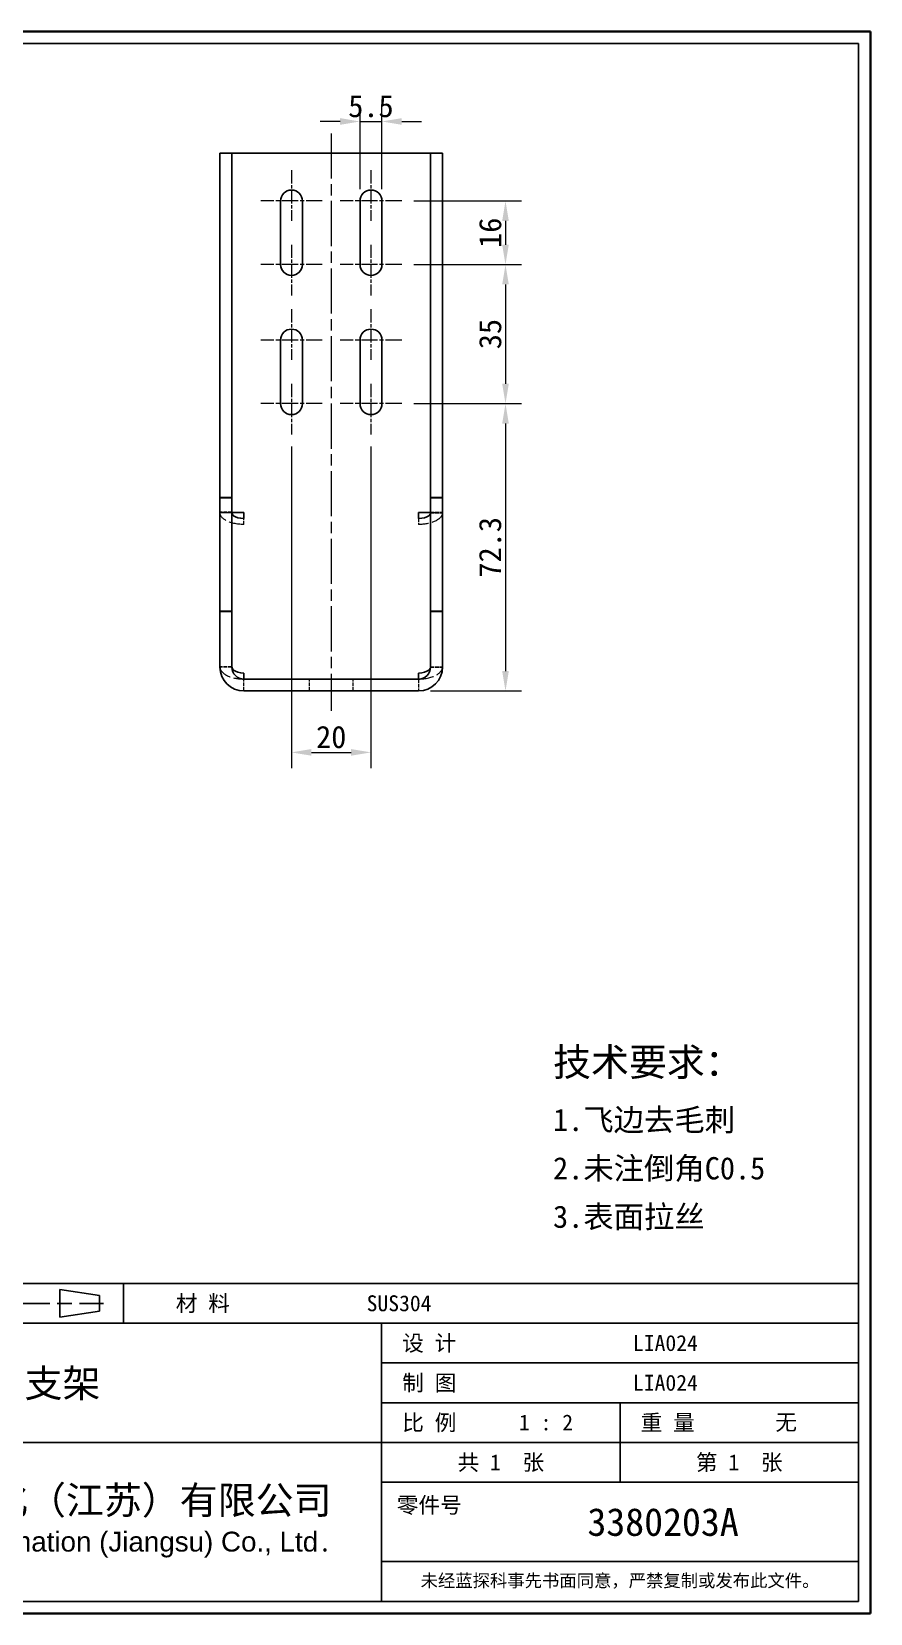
# Model space of a CAD drawing. Header units: millimetres. Extents: x 12 to 583, y 11 to 409.
# Drawn here: x 371.9 to 583, y 11 to 409 of the extents above; entities that cross this region are included whole.
import ezdxf
from ezdxf.enums import TextEntityAlignment as Align

# ---------------------------------------------------------------- set-up
doc = ezdxf.new("R2010")
doc.units = ezdxf.units.MM
doc.header["$LTSCALE"] = 2
doc.linetypes.add('CHAIN', pattern=[0.3543, 0.2362, -0.0295, 0.0591, -0.0295])
doc.linetypes.add('DASHED', pattern=[0.2067, 0.1654, -0.0413])
for name, color, linetype, lineweight in [('1', 7, 'Continuous', 18), ('可见 (ISO)', 7, 'Continuous', 25), ('图框 (ISO)', 7, 'Continuous', 35), ('标题 (ISO)', 7, 'Continuous', 25)]:
    doc.layers.add(name, color=color, linetype=linetype, lineweight=lineweight)
for name, color, linetype, lineweight, true_color in [('中心标记 (ISO)', 1, 'CHAIN', 18, 0xff0000), ('中心线 (ISO)', 1, 'CHAIN', 18, 0xff0000), ('尺寸 (ISO)', 7, 'Continuous', 18, 0x008000), ('符号 (ISO)', 7, 'Continuous', 18, 0x008000), ('隐藏 (ISO)', 5, 'DASHED', 18, 0x0000ff)]:
    doc.layers.add(name, color=color, linetype=linetype, lineweight=lineweight, true_color=true_color)
doc.styles.add('文本样式164', font='SimSun.ttf')
doc.styles.add('文本样式165', font='SimSun.ttf')
doc.styles.add('文本样式74', font='SimSun.ttf')
doc.styles.add('最新国标', font='simfang.ttf')
doc.styles.add('注释文本 (ISO)', font='simfang.ttf')
doc.dimstyles.new('默认 (GB)', dxfattribs={"dimscale": 2, "dimtxt": 2.8, "dimasz": 2.5, "dimexe": 2, "dimexo": 1.5, "dimgap": 0.5, "dimtad": 1, "dimtoh": 1, "dimdsep": 46, "dimtxsty": '最新国标', "dimcen": 0.09, "dimdle": 10, "dimclrd": 256, "dimclre": 256, "dimclrt": 256, "dimaunit": 1, "dimadec": 3, "dimazin": 2, "dimtfac": 0.535714, "dimtdec": 3, "dimtmove": 0, "dimatfit": 3, "dimfxl": 0, "dimtolj": 1, "dimlwd": -1, "dimlwe": -1, "dimarcsym": 0})

# ---------------------------------------------------------------- blocks, each defined once
blk = doc.blocks.new('图框 最新国标')
at = {"layer": '图框 (ISO)'}
for p, q in [((6, 204.5), (291.5, 204.5)), ((291.5, 204.5), (291.5, 5.5)), ((291.5, 5.5), (6, 5.5))]:
    blk.add_line(p, q, dxfattribs=at)
at = {"layer": '图框 (ISO)', "color": 7, "linetype": 'Continuous', "lineweight": 25}
for p, q in [((18, 203), (290, 203)), ((18, 203), (290, 203)), ((290, 203), (290, 7)), ((290, 203), (290, 7)), ((290, 7), (6, 7)), ((290, 7), (18, 7))]:
    blk.add_line(p, q, dxfattribs=at)
at = {"layer": '图框 (ISO)', "style": '文本样式74'}
blk.add_attdef('零件代号_001', (42.72, 200.25), '', height=2.5, rotation=180, dxfattribs=at)
blk = doc.blocks.new('标题栏 最新国标')
at = {"layer": '标题 (ISO)'}
for p, q in [((381.98, -183.84), (196.98, -183.84)), ((196.98, -183.84), (196.98, -223.84)), ((254.48, -183.84), (254.48, -188.84)), ((269.48, -183.84), (269.48, -188.84)), ((281.48, -188.09), (281.48, -184.59)), ((281.48, -184.59), (286.48, -185.34)), ((289.48, -183.84), (289.48, -188.84)), ((381.98, -223.84), (381.98, -183.84)), ((383.48, -183.84), (383.48, -225.34)), ((286.48, -185.34), (286.48, -187.34)), ((196.98, -188.84), (381.98, -188.84)), ((232.98, -188.84), (232.98, -223.84)), ((286.48, -187.34), (281.48, -188.09)), ((321.98, -188.84), (321.98, -223.84)), ((321.98, -193.84), (381.98, -193.84)), ((321.98, -198.84), (381.98, -198.84)), ((351.98, -198.84), (351.98, -208.84)), ((321.98, -203.84), (232.98, -203.84)), ((321.98, -203.84), (381.98, -203.84)), ((321.98, -208.84), (381.98, -208.84)), ((321.98, -218.84), (381.98, -218.84)), ((196.98, -223.84), (381.98, -223.84)), ((383.48, -225.34), (196.98, -225.34))]:
    blk.add_line(p, q, dxfattribs=at)
at = {"layer": '标题 (ISO)', "linetype": 'CHAIN', "ltscale": 5.000333}
blk.add_line((274.98, -184.09), (274.98, -188.59), dxfattribs=at)
at = {"layer": '标题 (ISO)', "linetype": 'CHAIN', "ltscale": 15.834605}
blk.add_line((272.73, -186.34), (286.98, -186.34), dxfattribs=at)
at = {"layer": '标题 (ISO)'}
for radius in [1.75, 1]:
    blk.add_circle((274.98, -186.34), radius, dxfattribs=at)
at = {"layer": '1', "style": '文本样式164'}
for s, p in [('材 料', (299.48, -186.34)), ('UNIT: mm', (261.98, -186.34)), ('设 计', (327.98, -191.34)), ('制 图', (327.98, -196.34)), ('比 例', (327.98, -201.34)), ('重 量', (357.98, -201.34)), ('共 1  张', (336.98, -206.34)), ('第 1  张', (366.98, -206.34))]:
    blk.add_text(s, height=2, dxfattribs=at).set_placement(p, align=Align.MIDDLE_CENTER)
at = {"layer": '标题 (ISO)', "style": '注释文本 (ISO)'}
for s, insert, char_height, attachment_point, line_spacing_factor in [('\\fSimSun|b0|i0;{\\H1.3000;      未注公差角度及线性公差使用m\\P}\\fSimSun|b0|i0;{\\H1.3000;（GB/T1804-2000），未注形位公差使\\P}\\fSimSun|b0|i0;{\\H1.3000;用K级（GB/T 1184-1996）。\\P}\\fSimSun|b0|i0;{\\H1.3000;—————————————————\\P}\\fSimSun|b0|i0;{\\H1.3000;             6以下    ±0.05 mm\\P}\\fSimSun|b0|i0;{\\H1.3000;     6 ～   30以下    ±0.10 mm\\P}\\fSimSun|b0|i0;{\\H1.3000;    30 ～  120以下    ±0.15 mm\\P}\\fSimSun|b0|i0;{\\H1.3000;   120 ～  400以下    ±0.20 mm\\P}\\fSimSun|b0|i0;{\\H1.3000;   400 ～ 1000以下    ±0.30 mm\\P}\\fSimSun|b0|i0;{\\H1.3000;  1000 ～ 2000以下    ±0.50 mm\\P}\\fSimSun|b0|i0;{\\H1.3000;          2000以上    ±0.80 mm\\P}\\fSimSun|b0|i0;{\\H1.3000;\\P}\\fSimSun|b0|i0;{\\H1.3000;           300以下    ±30′\\P}\\fSimSun|b0|i0;{\\H1.3000;   300 ～ 1000以下    ±15′\\P}\\fSimSun|b0|i0;{\\H1.3000;          1000以上    ±5′}', (198.48, -206.63), 1.3, 4, 1.023913), ('{\\fMicrosoft YaHei|b0|i0|c134|p34;\\H1.75x;蓝探科工业自动化（江苏）有限公司\\P\\fArial|b0|i0|c0|p34;\\H0.71429x;Lantech Industrial Automation (Jiangsu) Co., Ltd\\fFangSong|b0|i0|c134|p49;.\\H1.15195x; }', (277.48, -213.84), 2, 5, 0.978695)]:
    blk.add_mtext(s, dxfattribs=dict(at, insert=insert, char_height=char_height, attachment_point=attachment_point, line_spacing_factor=line_spacing_factor))
at = {"layer": '标题 (ISO)', "attachment_point": 5, "style": '注释文本 (ISO)'}
for s, insert, char_height in [('\\fFangSong|b0|i0;零件号', (327.98, -211.84), 2), ('\\fSimSun|b0|i0;{\\H1.6000;未经蓝探科事先书面同意，严禁复制或发布此文件。}', (351.98, -221.34), 1.6)]:
    blk.add_mtext(s, dxfattribs=dict(at, insert=insert, char_height=char_height))
at = {"layer": '标题 (ISO)'}
for tag, p, height, style in [('材料_001', (320.09, -187.33), 2, '注释文本 (ISO)'), ('设计人_001', (353.61, -192.33), 2, '注释文本 (ISO)'), ('库存编号_001', (267.5, -198.15), 3.5, '文本样式165'), ('设计人_001', (353.61, -197.33), 2, '注释文本 (ISO)'), ('视图比例_001', (339.26, -202.33), 2, '注释文本 (ISO)'), ('质量\\P3;_001', (371.53, -202.3), 2, '注释文本 (ISO)'), ('零件代号_001', (347.87, -215.59), 3.5, '文本样式165')]:
    blk.add_attdef(tag, p, '', height=height, dxfattribs=dict(at, style=style))
blk = doc.blocks.new('*D19')
at = {"layer": 'Defpoints', "color": 0, "transparency": 16777216}
for p in [(437.31, 307.64), (457.31, 307.64), (457.31, 227.64)]:
    blk.add_point(p, dxfattribs=at)
at = {"layer": '尺寸 (ISO)', "color": 116, "true_color": 0x00803f, "transparency": 16777216}
for p, q in [((437.31, 304.64), (437.31, 223.64)), ((457.31, 304.64), (457.31, 223.64)), ((442.31, 227.64), (452.31, 227.64))]:
    blk.add_line(p, q, dxfattribs=at)
for points in [[(442.31, 228.48), (442.31, 226.81), (437.31, 227.64)], [(452.31, 228.48), (452.31, 226.81), (457.31, 227.64)]]:
    blk.add_solid(points, dxfattribs=at)
at = {"layer": '尺寸 (ISO)', "transparency": 16777216, "insert": (447.31, 231.48), "char_height": 5.6, "attachment_point": 5, "style": '最新国标'}
blk.add_mtext('\\A1;20', dxfattribs=at)
blk = doc.blocks.new('*D20')
at = {"layer": 'Defpoints', "color": 0, "transparency": 16777216}
for p in [(465.06, 315.39), (469.31, 243.09), (491.17, 243.09)]:
    blk.add_point(p, dxfattribs=at)
at = {"layer": '尺寸 (ISO)', "color": 116, "true_color": 0x00803f, "transparency": 16777216}
for p, q in [((468.06, 315.39), (495.17, 315.39)), ((491.17, 310.39), (491.17, 248.09)), ((472.31, 243.09), (495.17, 243.09))]:
    blk.add_line(p, q, dxfattribs=at)
for points in [[(490.34, 310.39), (492, 310.39), (491.17, 315.39)], [(490.34, 248.09), (492, 248.09), (491.17, 243.09)]]:
    blk.add_solid(points, dxfattribs=at)
at = {"layer": '尺寸 (ISO)', "transparency": 16777216, "insert": (487.32, 279.24), "char_height": 5.6, "attachment_point": 5, "rotation": 90, "style": '最新国标'}
blk.add_mtext('\\A1;72.3', dxfattribs=at)
blk = doc.blocks.new('*D21')
at = {"layer": 'Defpoints', "color": 0, "transparency": 16777216}
for p in [(465.06, 350.39), (465.06, 315.39), (491.17, 315.39)]:
    blk.add_point(p, dxfattribs=at)
at = {"layer": '尺寸 (ISO)', "color": 116, "true_color": 0x00803f, "transparency": 16777216}
for p, q in [((468.06, 350.39), (495.17, 350.39)), ((491.17, 345.39), (491.17, 320.39)), ((468.06, 315.39), (495.17, 315.39))]:
    blk.add_line(p, q, dxfattribs=at)
for points in [[(490.34, 345.39), (492, 345.39), (491.17, 350.39)], [(490.34, 320.39), (492, 320.39), (491.17, 315.39)]]:
    blk.add_solid(points, dxfattribs=at)
at = {"layer": '尺寸 (ISO)', "transparency": 16777216, "insert": (487.34, 332.89), "char_height": 5.6, "attachment_point": 5, "rotation": 90, "style": '最新国标'}
blk.add_mtext('\\A1;35', dxfattribs=at)
blk = doc.blocks.new('*D22')
at = {"layer": 'Defpoints', "color": 0, "transparency": 16777216}
for p in [(465.06, 366.39), (465.06, 350.39), (491.17, 350.39)]:
    blk.add_point(p, dxfattribs=at)
at = {"layer": '尺寸 (ISO)', "color": 116, "true_color": 0x00803f, "transparency": 16777216}
for p, q in [((468.06, 366.39), (495.17, 366.39)), ((491.17, 361.39), (491.17, 355.39)), ((468.06, 350.39), (495.17, 350.39))]:
    blk.add_line(p, q, dxfattribs=at)
for points in [[(490.34, 361.39), (492, 361.39), (491.17, 366.39)], [(490.34, 355.39), (492, 355.39), (491.17, 350.39)]]:
    blk.add_solid(points, dxfattribs=at)
at = {"layer": '尺寸 (ISO)', "transparency": 16777216, "insert": (487.34, 358.39), "char_height": 5.6, "attachment_point": 5, "rotation": 90, "style": '最新国标'}
blk.add_mtext('\\A1;16', dxfattribs=at)
blk = doc.blocks.new('*D23')
at = {"layer": 'Defpoints', "color": 0, "transparency": 16777216}
for p in [(460.06, 386.39), (454.56, 366.39), (460.06, 366.39)]:
    blk.add_point(p, dxfattribs=at)
at = {"layer": '尺寸 (ISO)', "color": 116, "true_color": 0x00803f, "transparency": 16777216}
for p, q in [((454.56, 369.39), (454.56, 390.39)), ((460.06, 369.39), (460.06, 390.39)), ((449.56, 386.39), (444.56, 386.39)), ((454.56, 386.39), (460.06, 386.39)), ((465.06, 386.39), (470.06, 386.39))]:
    blk.add_line(p, q, dxfattribs=at)
for points in [[(449.56, 387.23), (449.56, 385.56), (454.56, 386.39)], [(465.06, 387.23), (465.06, 385.56), (460.06, 386.39)]]:
    blk.add_solid(points, dxfattribs=at)
at = {"layer": '尺寸 (ISO)', "transparency": 16777216, "insert": (457.31, 390.24), "char_height": 5.6, "attachment_point": 5, "style": '最新国标'}
blk.add_mtext('\\A1;5.5', dxfattribs=at)

msp = doc.modelspace()

# ---------------------------------------------------------------- linework, layer by layer
at = {"layer": '中心标记 (ISO)', "ltscale": 7.083847}
for p, q in [((437.3148, 374.1438), (437.3148, 361.3938)), ((457.3148, 374.1438), (457.3148, 361.3938)), ((437.3148, 355.3938), (437.3148, 342.6438)), ((457.3148, 355.3938), (457.3148, 342.6438)), ((437.3148, 339.1438), (437.3148, 326.3938)), ((457.3148, 339.1438), (457.3148, 326.3938)), ((437.3148, 320.3938), (437.3148, 307.6438)), ((457.3148, 320.3938), (457.3148, 307.6438))]:
    msp.add_line(p, q, dxfattribs=at)
at = {"layer": '中心标记 (ISO)', "ltscale": 8.611757}
for p, q in [((445.0648, 366.3938), (429.5648, 366.3938)), ((465.0648, 366.3938), (449.5648, 366.3938)), ((445.0648, 350.3938), (429.5648, 350.3938)), ((465.0648, 350.3938), (449.5648, 350.3938)), ((445.0648, 331.3938), (429.5648, 331.3938)), ((465.0648, 331.3938), (449.5648, 331.3938)), ((445.0648, 315.3938), (429.5648, 315.3938)), ((465.0648, 315.3938), (449.5648, 315.3938))]:
    msp.add_line(p, q, dxfattribs=at)
at = {"layer": '中心线 (ISO)', "ltscale": 23.990969}
msp.add_line((447.3148, 383.3938), (447.3148, 238.0926), dxfattribs=at)
at = {"layer": '可见 (ISO)'}
for p, q in [((419.3148, 372.3938), (419.3148, 378.3938)), ((422.3148, 378.3938), (419.3148, 378.3938)), ((422.3148, 378.3938), (422.3148, 372.3938)), ((425.3148, 378.3938), (422.3148, 378.3938)), ((425.3148, 378.3938), (469.3148, 378.3938)), ((469.3148, 378.3938), (472.3148, 378.3938)), ((475.3148, 378.3938), (472.3148, 378.3938)), ((472.3148, 372.3938), (472.3148, 378.3938)), ((475.3148, 378.3938), (475.3148, 372.3938)), ((419.3148, 372.3938), (419.3148, 291.8046)), ((422.3148, 372.3938), (422.3148, 291.8046)), ((472.3148, 291.8046), (472.3148, 372.3938)), ((475.3148, 291.8046), (475.3148, 372.3938)), ((434.5648, 358.4104), (434.5648, 366.3938)), ((440.0648, 366.3938), (440.0648, 358.4104)), ((454.5648, 358.4104), (454.5648, 366.3938)), ((460.0648, 366.3938), (460.0648, 358.4104)), ((434.5648, 350.3938), (434.5648, 358.3773)), ((440.0648, 358.3773), (440.0648, 350.3938)), ((454.5648, 350.3938), (454.5648, 358.3773)), ((460.0648, 358.3773), (460.0648, 350.3938)), ((434.5648, 323.4104), (434.5648, 331.3938)), ((440.0648, 331.3938), (440.0648, 323.4104)), ((454.5648, 323.4104), (454.5648, 331.3938)), ((460.0648, 331.3938), (460.0648, 323.4104)), ((434.5648, 315.3938), (434.5648, 323.3773)), ((440.0648, 323.3773), (440.0648, 315.3938)), ((454.5648, 315.3938), (454.5648, 323.3773)), ((460.0648, 323.3773), (460.0648, 315.3938)), ((419.3148, 291.8046), (419.3148, 291.708)), ((422.3148, 291.8046), (419.3148, 291.8046)), ((422.3148, 291.708), (419.3148, 291.708)), ((419.3148, 291.708), (419.3148, 263.1426)), ((422.3148, 291.708), (422.3148, 291.8046)), ((422.3148, 291.708), (422.3148, 263.1426)), ((472.3148, 291.708), (472.3148, 291.8046)), ((472.3148, 291.8046), (475.3148, 291.8046)), ((472.3148, 291.708), (475.3148, 291.708)), ((472.3148, 263.1426), (472.3148, 291.708)), ((475.3148, 291.708), (475.3148, 291.8046)), ((475.3148, 263.1426), (475.3148, 291.708)), ((425.3148, 288.0015), (425.3148, 286.5015)), ((469.3148, 286.5015), (469.3148, 288.0015)), ((419.3148, 263.1426), (419.3148, 263.0926)), ((422.3148, 263.1426), (419.3148, 263.1426)), ((419.3148, 257.0926), (419.3148, 263.0926)), ((422.3148, 263.0926), (419.3148, 263.0926)), ((422.3148, 263.0926), (422.3148, 263.1426)), ((422.3148, 263.0926), (422.3148, 257.0926)), ((472.3148, 263.0926), (472.3148, 263.1426)), ((472.3148, 263.1426), (475.3148, 263.1426)), ((475.3148, 263.0926), (472.3148, 263.0926)), ((472.3148, 257.0926), (472.3148, 263.0926)), ((475.3148, 263.0926), (475.3148, 263.1426)), ((475.3148, 263.0926), (475.3148, 257.0926)), ((419.3148, 257.0926), (419.3148, 249.0926)), ((422.3148, 249.0926), (422.3148, 257.0926)), ((472.3148, 249.0926), (472.3148, 257.0926)), ((475.3148, 249.0926), (475.3148, 257.0926)), ((425.3148, 247.5926), (425.3148, 246.0926)), ((469.3148, 246.0926), (469.3148, 247.5926)), ((469.3148, 246.0926), (425.3148, 246.0926)), ((425.3148, 243.0926), (469.3148, 243.0926))]:
    msp.add_line(p, q, dxfattribs=at)
for centre, radius, start, end in [((437.3148, 366.3938), 2.75, 0, 180), ((457.3148, 366.3938), 2.75, 0, 180), ((437.3148, 358.3938), 2.7501, 179.654496, 180.345504), ((437.3148, 358.3938), 2.7501, 359.654496, 0.345504), ((457.3148, 358.3938), 2.7501, 179.654496, 180.345504), ((457.3148, 358.3938), 2.75, 359.654496, 0.345504), ((437.3148, 350.3938), 2.75, 180, 0), ((457.3148, 350.3938), 2.75, 180, 0), ((437.3148, 331.3938), 2.75, 0, 180), ((457.3148, 331.3938), 2.75, 0, 180), ((437.3148, 323.3938), 2.7501, 179.654496, 180.345504), ((437.3148, 323.3938), 2.7501, 359.654496, 0.345504), ((457.3148, 323.3938), 2.7501, 179.654496, 180.345504), ((457.3148, 323.3938), 2.75, 359.654496, 0.345504), ((437.3148, 315.3938), 2.75, 180, 0), ((457.3148, 315.3938), 2.75, 180, 0), ((425.3148, 249.0926), 6, 180, 270), ((425.3148, 249.0926), 3, 180, 270), ((469.3148, 249.0926), 6, 270, 0), ((469.3148, 249.0926), 3, 270, 0)]:
    msp.add_arc(centre, radius, start, end, dxfattribs=at)
for points in [[(425.3148, 288.0015), (424.2885, 288.0128), (423.2802, 288.0241), (422.7486, 288.0354), (422.4666, 288.0413), (422.3148, 288.0473), (422.3148, 288.0533)], [(425.3148, 286.5015), (424.2885, 286.4918), (423.2802, 286.7661), (422.7486, 287.1953), (422.4666, 287.423), (422.3148, 287.6897), (422.3148, 287.9567)], [(469.3148, 288.0015), (470.3411, 288.0128), (471.3494, 288.0241), (471.881, 288.0354), (472.163, 288.0413), (472.3148, 288.0473), (472.3148, 288.0533)], [(469.3148, 286.5015), (470.3411, 286.4918), (471.3494, 286.7661), (471.881, 287.1953), (472.163, 287.423), (472.3148, 287.6897), (472.3148, 287.9567)], [(425.3148, 247.5926), (424.2885, 247.6035), (423.2802, 247.8984), (422.7486, 248.3483), (422.4666, 248.5869), (422.3148, 248.8646), (422.3148, 249.1426)], [(469.3148, 247.5926), (470.3411, 247.6035), (471.3494, 247.8984), (471.881, 248.3483), (472.163, 248.5869), (472.3148, 248.8646), (472.3148, 249.1426)]]:
    msp.add_open_spline(points, degree=3, knots=[0, 0, 0, 0, 1.02632188, 1.02632188, 1.02632188, 1.57079633, 1.57079633, 1.57079633, 1.57079633], dxfattribs=at)
for points in [[(422.3157, 288.0188), (423.2236, 288.013), (424.2676, 288.0073), (425.3148, 288.0015)], [(469.3148, 288.0015), (470.362, 288.0073), (471.4035, 288.013), (472.3114, 288.0188)], [(425.2723, 246.0929), (425.2865, 246.0928), (425.3006, 246.0927), (425.3148, 246.0926)], [(469.3148, 246.0926), (469.3289, 246.0927), (469.3431, 246.0928), (469.3572, 246.0929)]]:
    msp.add_open_spline(points, degree=3, dxfattribs=at)
at = {"layer": '隐藏 (ISO)', "ltscale": 2.856945}
for p, q in [((422.3148, 288.0533), (419.3148, 288.0533)), ((422.3148, 287.9567), (419.3148, 287.9567)), ((472.3148, 288.0533), (475.3148, 288.0533)), ((472.3148, 287.9567), (475.3148, 287.9567)), ((425.3148, 285.0015), (425.3148, 286.5015)), ((469.3148, 286.5015), (469.3148, 285.0015)), ((422.3148, 249.1426), (419.3148, 249.1426)), ((422.3148, 249.0926), (419.3148, 249.0926)), ((472.3148, 249.1426), (475.3148, 249.1426)), ((472.3148, 249.0926), (475.3148, 249.0926)), ((425.3148, 243.0926), (425.3148, 246.0926)), ((441.8148, 243.0926), (441.8148, 246.0926)), ((452.8148, 243.0926), (452.8148, 246.0926)), ((469.3148, 246.0926), (469.3148, 243.0926))]:
    msp.add_line(p, q, dxfattribs=at)
at = {"layer": '隐藏 (ISO)', "ltscale": 5.979631}
msp.add_open_spline([(419.3148, 288.0533), (419.3148, 288.0438), (420.1025, 288.0343), (421.414, 288.0249), (421.6938, 288.0228), (421.9963, 288.0208), (422.3157, 288.0188)], degree=3, knots=[0, 0, 0, 0, 0.86303039, 0.86303039, 0.86303039, 1.04719755, 1.04719755, 1.04719755, 1.04719755], dxfattribs=at)
at = {"layer": '隐藏 (ISO)', "ltscale": 11.392836}
for points in [[(425.3148, 285.0015), (423.5887, 284.9933), (421.8781, 285.379), (420.7559, 286.0265), (419.8356, 286.5575), (419.3148, 287.2557), (419.3148, 287.9567)], [(475.3148, 287.9567), (475.3148, 287.1019), (474.5271, 286.2548), (473.2156, 285.7019), (472.1401, 285.2485), (470.7303, 284.9948), (469.3148, 285.0015)]]:
    msp.add_open_spline(points, degree=3, knots=[0, 0, 0, 0, 0.86303039, 0.86303039, 0.86303039, 1.57079633, 1.57079633, 1.57079633, 1.57079633], dxfattribs=at)
at = {"layer": '隐藏 (ISO)', "ltscale": 5.980726}
msp.add_open_spline([(472.3114, 288.0188), (472.8999, 288.0225), (473.4323, 288.0263), (473.8737, 288.03), (474.794, 288.0378), (475.3148, 288.0455), (475.3148, 288.0533)], degree=3, knots=[0.52359878, 0.52359878, 0.52359878, 0.52359878, 0.86303039, 0.86303039, 0.86303039, 1.57079633, 1.57079633, 1.57079633, 1.57079633], dxfattribs=at)
at = {"layer": '隐藏 (ISO)', "ltscale": 11.341549}
msp.add_open_spline([(419.3148, 249.1426), (419.3148, 248.2704), (420.1025, 247.4059), (421.414, 246.8357), (422.4788, 246.3727), (423.8711, 246.1055), (425.2723, 246.0929)], degree=3, knots=[0, 0, 0, 0, 0.86303039, 0.86303039, 0.86303039, 1.5637231, 1.5637231, 1.5637231, 1.5637231], dxfattribs=at)
at = {"layer": '隐藏 (ISO)', "ltscale": 11.341551}
msp.add_open_spline([(469.3572, 246.0929), (471.0688, 246.1084), (472.7607, 246.5102), (473.8737, 247.1696), (474.794, 247.7149), (475.3148, 248.4273), (475.3148, 249.1426)], degree=3, knots=[0.00707323, 0.00707323, 0.00707323, 0.00707323, 0.86303039, 0.86303039, 0.86303039, 1.57079633, 1.57079633, 1.57079633, 1.57079633], dxfattribs=at)

# ---------------------------------------------------------------- block references
at = {"xscale": 2, "yscale": 2, "zscale": 2}
msp.add_blockref('图框 最新国标', (0, 0), dxfattribs=at)
ref = msp.add_blockref('标题栏 最新国标', (-183.9651, 461.6886), dxfattribs=dict(xscale=2, yscale=2, zscale=2))
ref.add_attrib('零件代号_001', '3380203A', (511.7821, 30.5), dxfattribs={"layer": '标题 (ISO)', "height": 7, "style": '文本样式165'})
ref.add_attrib('库存编号_001', '护栏支架', (351.0363, 65.3827), dxfattribs={"layer": '标题 (ISO)', "height": 7, "style": '文本样式165'})
ref.add_attrib('质量\\P3;_001', '无', (559.0857, 57.08), dxfattribs={"layer": '标题 (ISO)', "height": 4, "style": '注释文本 (ISO)'})
ref.add_attrib('视图比例_001', '1 : 2', (494.56, 57.0343), dxfattribs={"layer": '标题 (ISO)', "height": 4, "style": '注释文本 (ISO)'})
ref.add_attrib('设计人_001', 'LIA024', (523.2571, 77.0229), dxfattribs={"layer": '标题 (ISO)', "height": 4, "style": '注释文本 (ISO)'})
ref.add_attrib('设计人_001', 'LIA024', (523.2571, 67.0229), dxfattribs={"layer": '标题 (ISO)', "height": 4, "style": '注释文本 (ISO)'})
ref.add_attrib('材料_001', 'SUS304', (456.2229, 87.0229), dxfattribs={"layer": '标题 (ISO)', "height": 4, "style": '注释文本 (ISO)'})

# ---------------------------------------------------------------- texts
at = {"layer": '符号 (ISO)', "insert": (503.1357, 130.3078), "char_height": 4, "width": 58.685379, "attachment_point": 4, "line_spacing_factor": 1.305367, "style": '注释文本 (ISO)'}
msp.add_mtext('{\\H1.75x;技术要求：\\H0.8x;\\P1.飞边去毛刺\\P2.未注倒角C0.5\\P3.表面拉丝}', dxfattribs=at)

# ---------------------------------------------------------------- dimensions: what is measured, and where the dimension line sits
at = {"layer": '尺寸 (ISO)', "color": 116, "true_color": 0x00803f}
for base, p1, p2, angle, override, picture, middle in [((460.0648, 386.3938), (454.5648, 366.3938), (460.0648, 366.3938), 180, {"dimgap": 0.5, "dimtoh": 0, "dimdec": 2, "dimtol": 0, "dimlim": 0, "dimtp": 0, "dimtm": 0, "dimtdec": 3, "dimtofl": 1, "dimatfit": 1}, '*D23', (457.3148, 386.3938)), ((491.1709, 350.3938), (465.0648, 366.3938), (465.0648, 350.3938), 90, {"dimgap": 0.5, "dimtoh": 0, "dimdec": 2, "dimtol": 0, "dimlim": 0, "dimtp": 0, "dimtm": 0, "dimtdec": 3, "dimtofl": 0, "dimatfit": 1}, '*D22', (491.1709, 358.3938)), ((491.1709, 315.3938), (465.0648, 350.3938), (465.0648, 315.3938), 90, {"dimgap": 0.5, "dimtoh": 0, "dimdec": 2, "dimtol": 0, "dimlim": 0, "dimtp": 0, "dimtm": 0, "dimtdec": 3, "dimtofl": 0, "dimatfit": 1}, '*D21', (491.1709, 332.8938)), ((491.1709, 243.0926), (465.0648, 315.3938), (469.3148, 243.0926), 90, {"dimgap": 0.5, "dimtoh": 0, "dimdec": 2, "dimtol": 0, "dimlim": 0, "dimtp": 0, "dimtm": 0, "dimtdec": 3, "dimtofl": 0, "dimatfit": 1}, '*D20', (491.1709, 279.2432)), ((457.3148, 227.6438), (437.3148, 307.6438), (457.3148, 307.6438), 180, {"dimgap": 0.5, "dimtoh": 0, "dimdec": 2, "dimtol": 0, "dimlim": 0, "dimtp": 0, "dimtm": 0, "dimtdec": 3, "dimtofl": 0, "dimatfit": 1}, '*D19', (447.3148, 227.6438))]:
    dim = msp.add_linear_dim(base=base, p1=p1, p2=p2, angle=angle, dimstyle='默认 (GB)', override=override, dxfattribs=at)
    dim.commit()
    dim.dimension.update_dxf_attribs({"geometry": picture, "text_midpoint": middle, "dimtype": 160})

doc.saveas('drawing.dxf')
